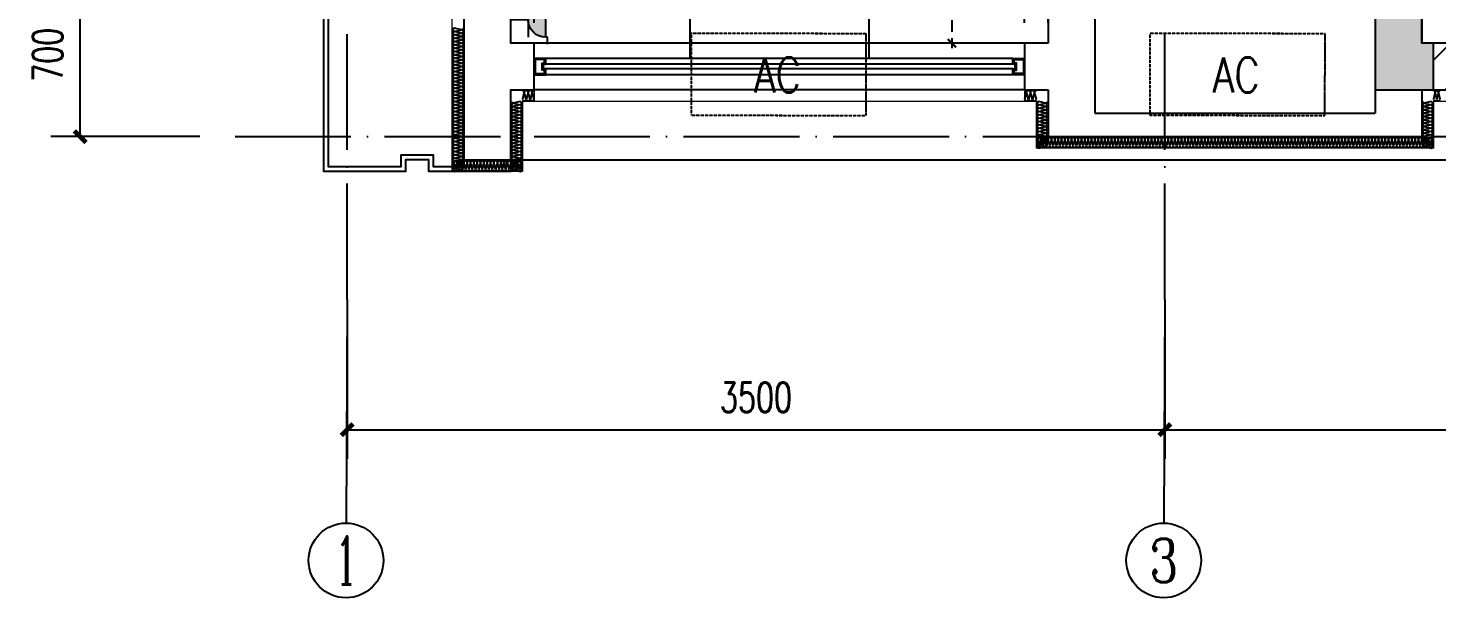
# Model space of a CAD drawing. Extents: x 133656 to 214778, y 12424 to 51506.
# Drawn here: x 154731 to 160760, y 12424 to 14864 of the extents above; entities that cross this region are included whole.
import ezdxf
from ezdxf.enums import TextEntityAlignment as Align

# ---------------------------------------------------------------- set-up
doc = ezdxf.new("R2010")
doc.units = 0
doc.header["$MEASUREMENT"] = 0
for name, pattern in [('1T4B 标准层$0$DASH', [0.35, 0.25, -0.1]), ('DASH', [0.35, 0.25, -0.1]), ('家具虚线平面', [100, 50, -50]), ('轴线', [1279.947105, 991.697132, -142.311249, 0, -145.938724])]:
    doc.linetypes.add(name, pattern=pattern)
doc.layers.get('Defpoints').update_dxf_attribs({"color": 8})
for name, color, linetype in [('A-HATH', 8, 'Continuous'), ('A3.土建轴号', 160, 'Continuous'), ('A31.土建轴线', 251, 'Continuous'), ('A32.土建轴线标注', 52, 'Continuous'), ('A4.土建窗户', 152, 'Continuous'), ('AXIS_TEXT', 7, 'Continuous'), ('B6.新建墙体定位', 203, 'Continuous'), ('E1.地面-(平面图)', 136, 'Continuous'), ('G1.天花造型', 30, 'Continuous'), ('K2.强电插座', 132, 'Continuous'), ('k室内室外', 7, 'Continuous'), ('PUB_HATCH', 8, 'Continuous'), ('WALL', 6, 'Continuous'), ('xj', 8, 'Continuous'), ('保温', 35, 'Continuous')]:
    doc.layers.add(name, color=color, linetype=linetype)
doc.layers.add('空调机位', color=43, linetype='DASH', lineweight=15)
doc.styles.add('_TCH_AXIS', font='COMPLEX', dxfattribs={"bigfont": 'GBCBIG'})
doc.styles.add('_TCH_DIM_T3', font='SIMPLEX', dxfattribs={"width": 0.705882, "bigfont": 'GBCBIG'})
doc.styles.add('COMPLEX', font='COMPLEX')
doc.styles.add('dim_font', font='SIMPLEX.shx', dxfattribs={"width": 0.8})
doc.styles.add('hz_sgt', font='txt_g.shx', dxfattribs={"width": 0.7, "bigfont": 'hztxt_g.shx'})
doc.styles.add('标注数字', font='dim.shx', dxfattribs={"width": 0.8})
doc.styles.add('标题文字', font='')
doc.styles.get('标题文字').set_extended_font_data('SimSun')
doc.dimstyles.new('_TCH_ARCH&&50', dxfattribs={"dimtxt": 127.5, "dimasz": 50, "dimexe": 125, "dimexo": 150, "dimgap": 75, "dimtad": 1, "dimdec": 0, "dimzin": 0, "dimdsep": 46, "dimtxsty": '_TCH_DIM_T3', "dimblk": 'ARCHTICK', "dimcen": 0.09, "dimclrd": 44, "dimclre": 44, "dimclrt": 2, "dimazin": 2, "dimtfac": 1, "dimtdec": 0, "dimtix": 1, "dimtmove": 2, "dimatfit": 3, "dimldrblk": 'DOT', "dimfxl": 1, "dimtolj": 1, "dimtzin": 0, "dimarcsym": 0})
doc.dimstyles.new('设计2017', dxfattribs={"dimscale": 100, "dimtxt": 2.5, "dimasz": 0.06, "dimexe": 2, "dimexo": 2.5, "dimgap": 0.6, "dimtad": 1, "dimdec": 0, "dimrnd": 5, "dimzin": 0, "dimdsep": 46, "dimtxsty": '标注数字', "dimblk": 'HBA_DIMENSION_TICK', "dimcen": 0.125, "dimclrd": 44, "dimclre": 44, "dimclrt": 50, "dimadec": 0, "dimazin": 0, "dimtfac": 1, "dimtdec": 0, "dimtix": 1, "dimtmove": 0, "dimatfit": 3, "dimldrblk": 'HBA_Leader_Arrow', "dimfxl": 7, "dimfxlon": 1, "dimtvp": 1, "dimtolj": 1, "dimtzin": 0, "dimarcsym": 0})

# ---------------------------------------------------------------- blocks, each defined once
blk = doc.blocks.new('AC')
at = {"layer": 'A-HATH', "linetype": '1T4B 标准层$0$DASH'}
blk.add_lwpolyline([(0, 350), (0, 0), (750, 0), (750, 350)], close=True, dxfattribs=at)
at = {"layer": 'A-HATH', "style": 'dim_font', "width": 0.8}
blk.add_text('AC', height=150, rotation=360, dxfattribs=at).set_placement((269.6, 97.9))
blk = doc.blocks.new('空调室外机1')
at = {"layer": 'A-HATH', "linetype": '1T4B 标准层$0$DASH'}
blk.add_lwpolyline([(29.4, -142.2), (29, -492.2), (779, -493), (779.4, -143)], close=True, dxfattribs=at)
blk.add_lwpolyline([(29.4, -142.2), (29, -492.2), (779, -493), (779.4, -143)], close=True, dxfattribs=at)
blk.add_lwpolyline([(29.4, -142.2), (29, -492.2), (779, -493), (779.4, -143)], close=True, dxfattribs=at)
at = {"layer": '空调机位', "extrusion": (0, 0, -1), "xscale": -1, "zscale": -1, "rotation": 0.06593979593669808}
blk.add_blockref('AC', (-29, -492.2), dxfattribs=at)
at = {"style": 'hz_sgt', "width": 0.7}
blk.add_attdef('2', text='', height=250, dxfattribs=at).set_placement((312.5, -416.4), align=Align.RIGHT)
at = {"layer": 'A-HATH', "style": 'dim_font', "width": 0.8}
blk.add_text('AC', height=150, rotation=359.93406, dxfattribs=at).set_placement((298.8, -394.6))
blk.add_text('AC', height=150, rotation=359.93406, dxfattribs=at).set_placement((298.8, -394.6))
blk.add_text('AC', height=150, rotation=359.93406, dxfattribs=at).set_placement((298.8, -394.6))
blk = doc.blocks.new('xj646t23')
at = {"layer": 'xj'}
for points in [[(-115036.8, 596312.8), (-115036.8, 596262.8), (-115386.8, 596262.8), (-115386.8, 596312.8), (-115486.8, 596312.8), (-115486.8, 596262.8), (-115836.8, 596262.8), (-115836.8, 597012.8)], [(-115056.8, 596312.8), (-115056.8, 596282.8), (-115366.8, 596282.8), (-115366.8, 596332.8), (-115506.8, 596332.8), (-115506.8, 596282.8), (-115816.8, 596282.8), (-115816.8, 597012.8)], [(-115036.8, 596312.8), (-109436.8, 596312.8)]]:
    blk.add_lwpolyline(points, dxfattribs=at)
blk = doc.blocks.new('_AXISO')
blk.add_circle((0, 0), 0.5)
at = {"layer": 'A32.土建轴线标注', "style": 'COMPLEX', "width": 1.041667}
blk.add_attdef('A', text='', height=0.56, dxfattribs=at).set_placement((-0.25, -0.28), (0.25, -0.28), align=Align.FIT)
blk = doc.blocks.new('_ArchTick')
at = {"color": 0, "linetype": 'ByBlock', "const_width": 0.4}
blk.add_lwpolyline([(-0.5, -0.5), (0.5, 0.5)], dxfattribs=at)
blk = doc.blocks.new('*D66')
at = {"layer": 'A3.土建轴号', "color": 44, "lineweight": -2, "transparency": 16777216}
for p, q in [((156096.1, 13552.3), (156096.1, 13018.6)), ((159596.1, 13552.3), (159596.1, 13018.6)), ((156096.1, 13143.6), (159596.1, 13143.6))]:
    blk.add_line(p, q, dxfattribs=at)
at = {"layer": 'Defpoints', "color": 0, "transparency": 16777216}
for p in [(156096.1, 13702.3), (159596.1, 13702.3), (159596.1, 13143.6)]:
    blk.add_point(p, dxfattribs=at)
at = {"layer": 'A3.土建轴号', "color": 44, "lineweight": -2, "transparency": 16777216, "xscale": 50, "yscale": 50, "zscale": 50, "rotation": 180}
blk.add_blockref('_ArchTick', (156096.1, 13143.6), dxfattribs=at)
at = {"layer": 'A3.土建轴号', "color": 44, "lineweight": -2, "transparency": 16777216, "xscale": 50, "yscale": 50, "zscale": 50}
blk.add_blockref('_ArchTick', (159596.1, 13143.6), dxfattribs=at)
at = {"layer": 'A3.土建轴号', "color": 2, "transparency": 16777216, "insert": (157846.1, 13282.3), "char_height": 127.5, "attachment_point": 5, "style": '_TCH_DIM_T3'}
blk.add_mtext('\\A1;3500', dxfattribs=at)
blk = doc.blocks.new('_Dot')
at = {"color": 0, "linetype": 'ByBlock', "lineweight": -2}
blk.add_line((-0.5, 0), (-1, 0), dxfattribs=at)
at = {"color": 0, "linetype": 'ByBlock', "const_width": 0.5}
blk.add_lwpolyline([(-0.25, 0, 1), (0.25, 0, 1)], format="xyb", close=True, dxfattribs=at)
blk = doc.blocks.new('*D67')
at = {"layer": 'A3.土建轴号', "color": 44, "lineweight": -2, "transparency": 16777216}
for p, q in [((159596.1, 13552.3), (159596.1, 13018.6)), ((162596.1, 13552.3), (162596.1, 13018.6)), ((159596.1, 13143.6), (162596.1, 13143.6))]:
    blk.add_line(p, q, dxfattribs=at)
at = {"layer": 'Defpoints', "color": 0, "transparency": 16777216}
for p in [(159596.1, 13702.3), (162596.1, 13702.3), (162596.1, 13143.6)]:
    blk.add_point(p, dxfattribs=at)
at = {"layer": 'A3.土建轴号', "color": 44, "lineweight": -2, "transparency": 16777216, "xscale": 50, "yscale": 50, "zscale": 50, "rotation": 180}
blk.add_blockref('_ArchTick', (159596.1, 13143.6), dxfattribs=at)
at = {"layer": 'A3.土建轴号', "color": 44, "lineweight": -2, "transparency": 16777216, "xscale": 50, "yscale": 50, "zscale": 50}
blk.add_blockref('_ArchTick', (162596.1, 13143.6), dxfattribs=at)
at = {"layer": 'A3.土建轴号', "color": 2, "transparency": 16777216, "insert": (161096.1, 13282.3), "char_height": 127.5, "attachment_point": 5, "style": '_TCH_DIM_T3'}
blk.add_mtext('\\A1;3000', dxfattribs=at)
blk = doc.blocks.new('*D75')
at = {"layer": 'A3.土建轴号', "color": 44, "lineweight": -2, "transparency": 16777216}
for p, q in [((155466.2, 15099.6), (154828.2, 15099.6)), ((154953.2, 14399.6), (154953.2, 15099.6)), ((155466.2, 14399.6), (154828.2, 14399.6))]:
    blk.add_line(p, q, dxfattribs=at)
at = {"layer": 'Defpoints', "color": 0, "transparency": 16777216}
for p in [(154953.2, 15099.6), (155616.2, 15099.6), (155616.2, 14399.6)]:
    blk.add_point(p, dxfattribs=at)
at = {"layer": 'A3.土建轴号', "color": 44, "lineweight": -2, "transparency": 16777216, "xscale": 50, "yscale": 50, "zscale": 50}
for p, rotation in [((154953.2, 15099.6), 90), ((154953.2, 14399.6), 270)]:
    blk.add_blockref('_ArchTick', p, dxfattribs=dict(at, rotation=rotation))
at = {"layer": 'A3.土建轴号', "color": 2, "transparency": 16777216, "insert": (154814.4, 14749.6), "char_height": 127.5, "attachment_point": 5, "rotation": 90, "style": '_TCH_DIM_T3'}
blk.add_mtext('\\A1;700', dxfattribs=at)
blk = doc.blocks.new('$LinePat$岩棉板')
at = {"color": 0}
for p, q in [((0, -17), (12, -67)), ((12, -67), (24, -17))]:
    blk.add_line(p, q, dxfattribs=at)
for centre, start, end in [((12, -17), 0, 180), ((0, -67), 270, 0), ((24, -67), 180, 270)]:
    blk.add_arc(centre, 12, start, end, dxfattribs=at)
at = {"layer": 'Defpoints'}
blk.add_point((0, 0.1), dxfattribs=at)
at = {"layer": 'Defpoints', "color": 0}
blk.add_point((24, -84), dxfattribs=at)
blk = doc.blocks.new('*U83')
at = {"layer": 'A4.土建窗户'}
for points in [[(0, 2100), (0, 2050), (-25, 2050), (-25, 2060), (-45, 2060), (-45, 2050), (-70, 2050), (-70, 2100)], [(-5, 2095), (-5, 2055), (-20, 2055), (-20, 2065), (-50, 2065), (-50, 2055), (-65, 2055), (-65, 2095)], [(0, 0), (0, 50), (-25, 50), (-25, 40), (-45, 40), (-45, 50), (-70, 50), (-70, 0)], [(-5, 5), (-5, 45), (-20, 45), (-20, 35), (-50, 35), (-50, 45), (-65, 45), (-65, 5)]]:
    blk.add_lwpolyline(points, close=True, dxfattribs=at)
at = {"layer": 'A4.土建窗户', "flags": 128}
for points in [[(-70, 2050), (-70, 50)], [(0, 2050), (0, 50)]]:
    blk.add_lwpolyline(points, dxfattribs=at)
at = {"layer": 'A4.土建窗户', "color": 8, "flags": 128}
for points in [[(-45, 2050), (-45, 50)], [(-25, 2050), (-25, 50)]]:
    blk.add_lwpolyline(points, dxfattribs=at)
blk = doc.blocks.new('结构')
at = {"layer": 'A-HATH'}
blk.add_hatch(color=256, dxfattribs=at).paths.add_polyline_path([(-2200, -6050), (-2200, -6450), (-1950, -6450), (-1950, -6250), (-2000, -6250), (-2000, -5850), (-2500, -5850), (-2500, -6050)], flags=0)
at = {"layer": 'WALL'}
blk.add_lwpolyline([(-2200, -6050), (-2200, -6450), (-1950, -6450), (-1950, -6250), (-2000, -6250), (-2000, -5850), (-2500, -5850), (-2500, -6050), (-2200, -6050)], close=True, dxfattribs=at)
blk = doc.blocks.new('不间断电源')
h = blk.add_hatch(color=8)
h.dxf.hatch_style = 1
h.paths.add_polyline_path([(-70.3, 140.6, 1), (70.3, 140.6)])
for p, q in [((-98.4, 147.7), (-70.3, 147.7)), ((-70.3, 147.7), (-70.3, 140.6)), ((-70.3, 140.6), (70.3, 140.6)), ((70.3, 147.7), (70.3, 140.6)), ((70.3, 147.7), (98.4, 147.7)), ((70.3, 70.3), (-70.3, 70.3)), ((0, 70.3), (0, 0))]:
    blk.add_line(p, q)
blk.add_arc((0, 140.6), 70.3, 180, 0)
at = {"color": 1, "style": '标题文字'}
blk.add_attdef('REF.', (86, 32.6), '', height=70.9, dxfattribs=at)
blk = doc.blocks.new('HBA_DIMENSION_TICK')
at = {"color": 0, "linetype": 'ByBlock'}
for p, q in [((-10, 0), (0, 0)), ((0, 0), (10, 0))]:
    blk.add_line(p, q, dxfattribs=at)
at = {"color": 50, "linetype": 'ByBlock'}
blk.add_solid([(-10, -7), (-7, -10), (7, 10), (10, 7)], dxfattribs=at)
blk = doc.blocks.new('*D469')
at = {"layer": 'B6.新建墙体定位', "color": 44, "linetype": '家具虚线平面', "lineweight": -2, "transparency": 16777216}
for p, q in [((156796.1, 14887.1), (156796.1, 15025.7)), ((156896.1, 14887.1), (156896.1, 15025.7)), ((156794, 14955.7), (156791.9, 14955.7)), ((156796.1, 14955.7), (156896.1, 14955.7)), ((156898.2, 14955.7), (156900.3, 14955.7))]:
    blk.add_line(p, q, dxfattribs=at)
at = {"layer": 'Defpoints', "color": 0, "linetype": '家具虚线平面', "transparency": 16777216}
for p in [(156896.1, 14955.7), (156796.1, 14799.6), (156896.1, 14799.6)]:
    blk.add_point(p, dxfattribs=at)
at = {"layer": 'B6.新建墙体定位', "color": 44, "linetype": '家具虚线平面', "lineweight": -2, "transparency": 16777216, "xscale": 2.1, "yscale": 2.1, "zscale": 2.1}
blk.add_blockref('HBA_DIMENSION_TICK', (156796.1, 14955.7), dxfattribs=at)
at = {"layer": 'B6.新建墙体定位', "color": 44, "linetype": '家具虚线平面', "lineweight": -2, "transparency": 16777216, "xscale": 2.1, "yscale": 2.1, "zscale": 2.1, "rotation": 180}
blk.add_blockref('HBA_DIMENSION_TICK', (156896.1, 14955.7), dxfattribs=at)
at = {"layer": 'B6.新建墙体定位', "color": 50, "linetype": '家具虚线平面', "transparency": 16777216, "insert": (156846.1, 15020.4), "char_height": 87.5, "attachment_point": 5, "style": '标注数字'}
blk.add_mtext('\\A1;100', dxfattribs=at)
blk = doc.blocks.new('HBA_Leader_Arrow')
at = {"color": 0, "linetype": 'ByBlock', "ltscale": 0.5}
blk.add_line((3.5, 0), (-10, 0), dxfattribs=at)
for points in [[(-11, 11.3), (-6.6, 14.4), (-0.6, 0), (3.5, 0)], [(-11, -11.3), (-6.6, -14.4), (-0.6, 0), (3.5, 0)]]:
    blk.add_solid(points, dxfattribs=at)
blk = doc.blocks.new('*D470')
at = {"layer": 'B6.新建墙体定位', "color": 44, "linetype": '家具虚线平面', "lineweight": -2, "transparency": 16777216}
for p, q in [((158929.9, 15199.6), (158614.9, 15199.6)), ((158684.9, 15197.5), (158684.9, 14801.7)), ((158908.6, 14799.6), (158614.9, 14799.6))]:
    blk.add_line(p, q, dxfattribs=at)
at = {"layer": 'Defpoints', "color": 0, "linetype": '家具虚线平面', "transparency": 16777216}
for p in [(159096.1, 15199.6), (158684.9, 14799.6), (158996.1, 14799.6)]:
    blk.add_point(p, dxfattribs=at)
at = {"layer": 'B6.新建墙体定位', "color": 44, "linetype": '家具虚线平面', "lineweight": -2, "transparency": 16777216, "xscale": 2.1, "yscale": 2.1, "zscale": 2.1}
for p, rotation in [((158684.9, 15199.6), 90), ((158684.9, 14799.6), 270)]:
    blk.add_blockref('HBA_DIMENSION_TICK', p, dxfattribs=dict(at, rotation=rotation))
at = {"layer": 'B6.新建墙体定位', "color": 50, "linetype": '家具虚线平面', "transparency": 16777216, "insert": (158620.2, 14999.6), "char_height": 87.5, "attachment_point": 5, "rotation": 90, "style": '标注数字'}
blk.add_mtext('\\A1;400', dxfattribs=at)
blk = doc.blocks.new('*D471')
at = {"layer": 'B6.新建墙体定位', "color": 44, "linetype": '家具虚线平面', "lineweight": -2, "transparency": 16777216}
for p, q in [((158996.1, 14887.1), (158996.1, 15025.7)), ((159096.1, 14887.1), (159096.1, 15025.7)), ((158994, 14955.7), (158991.9, 14955.7)), ((159096.1, 14955.7), (158996.1, 14955.7)), ((159098.2, 14955.7), (159100.3, 14955.7))]:
    blk.add_line(p, q, dxfattribs=at)
at = {"layer": 'Defpoints', "color": 0, "linetype": '家具虚线平面', "transparency": 16777216}
for p in [(158996.1, 14955.7), (158996.1, 14799.6), (159096.1, 14799.6)]:
    blk.add_point(p, dxfattribs=at)
at = {"layer": 'B6.新建墙体定位', "color": 44, "linetype": '家具虚线平面', "lineweight": -2, "transparency": 16777216, "xscale": 2.1, "yscale": 2.1, "zscale": 2.1}
blk.add_blockref('HBA_DIMENSION_TICK', (158996.1, 14955.7), dxfattribs=at)
at = {"layer": 'B6.新建墙体定位', "color": 44, "linetype": '家具虚线平面', "lineweight": -2, "transparency": 16777216, "xscale": 2.1, "yscale": 2.1, "zscale": 2.1, "rotation": 180}
blk.add_blockref('HBA_DIMENSION_TICK', (159096.1, 14955.7), dxfattribs=at)
at = {"layer": 'B6.新建墙体定位', "color": 50, "linetype": '家具虚线平面', "transparency": 16777216, "insert": (159046.1, 15020.4), "char_height": 87.5, "attachment_point": 5, "style": '标注数字'}
blk.add_mtext('\\A1;100', dxfattribs=at)
blk = doc.blocks.new('*D476')
at = {"layer": 'B6.新建墙体定位', "color": 44, "linetype": '家具虚线平面', "lineweight": -2, "transparency": 16777216}
for p, q in [((160696.1, 15287.1), (160696.1, 15497.4)), ((162346.1, 15182.4), (162346.1, 15497.4)), ((160698.2, 15427.4), (162344, 15427.4))]:
    blk.add_line(p, q, dxfattribs=at)
at = {"layer": 'Defpoints', "color": 0, "linetype": '家具虚线平面', "transparency": 16777216}
for p in [(162346.1, 15427.4), (160696.1, 15199.6), (162346.1, 14799.6)]:
    blk.add_point(p, dxfattribs=at)
at = {"layer": 'B6.新建墙体定位', "color": 44, "linetype": '家具虚线平面', "lineweight": -2, "transparency": 16777216, "xscale": 2.1, "yscale": 2.1, "zscale": 2.1, "rotation": 180}
blk.add_blockref('HBA_DIMENSION_TICK', (160696.1, 15427.4), dxfattribs=at)
at = {"layer": 'B6.新建墙体定位', "color": 44, "linetype": '家具虚线平面', "lineweight": -2, "transparency": 16777216, "xscale": 2.1, "yscale": 2.1, "zscale": 2.1}
blk.add_blockref('HBA_DIMENSION_TICK', (162346.1, 15427.4), dxfattribs=at)
at = {"layer": 'B6.新建墙体定位', "color": 50, "linetype": '家具虚线平面', "transparency": 16777216, "insert": (161521.1, 15492.1), "char_height": 87.5, "attachment_point": 5, "style": '标注数字'}
blk.add_mtext('\\A1;1650', dxfattribs=at)
blk = doc.blocks.new('*D482')
at = {"layer": 'B6.新建墙体定位', "color": 44, "linetype": '家具虚线平面', "lineweight": -2, "transparency": 16777216}
for p, q in [((160783.6, 15199.6), (161022.6, 15199.6)), ((160952.6, 15197.5), (160952.6, 14801.7)), ((160882.5, 14799.6), (161022.6, 14799.6))]:
    blk.add_line(p, q, dxfattribs=at)
at = {"layer": 'Defpoints', "color": 0, "linetype": '家具虚线平面', "transparency": 16777216}
for p in [(160696.1, 15199.6), (160795, 14799.6), (160952.6, 14799.6)]:
    blk.add_point(p, dxfattribs=at)
at = {"layer": 'B6.新建墙体定位', "color": 44, "linetype": '家具虚线平面', "lineweight": -2, "transparency": 16777216, "xscale": 2.1, "yscale": 2.1, "zscale": 2.1}
for p, rotation in [((160952.6, 15199.6), 90), ((160952.6, 14799.6), 270)]:
    blk.add_blockref('HBA_DIMENSION_TICK', p, dxfattribs=dict(at, rotation=rotation))
at = {"layer": 'B6.新建墙体定位', "color": 50, "linetype": '家具虚线平面', "transparency": 16777216, "insert": (161038.4, 14999.6), "char_height": 87.5, "attachment_point": 5, "rotation": 90, "style": '标注数字'}
blk.add_mtext('\\A1;400', dxfattribs=at)
blk = doc.blocks.new('*D483')
at = {"layer": 'B6.新建墙体定位', "color": 44, "linetype": '家具虚线平面', "lineweight": -2, "transparency": 16777216}
for p, q in [((160696.1, 14887.1), (160696.1, 15004)), ((160846.1, 14887.1), (160846.1, 15004)), ((160694, 14934), (160691.9, 14934)), ((160846.1, 14934), (160696.1, 14934)), ((160848.2, 14934), (160850.3, 14934))]:
    blk.add_line(p, q, dxfattribs=at)
at = {"layer": 'Defpoints', "color": 0, "linetype": '家具虚线平面', "transparency": 16777216}
for p in [(160696.1, 14934), (160696.1, 14799.6), (160846.1, 14799.6)]:
    blk.add_point(p, dxfattribs=at)
at = {"layer": 'B6.新建墙体定位', "color": 44, "linetype": '家具虚线平面', "lineweight": -2, "transparency": 16777216, "xscale": 2.1, "yscale": 2.1, "zscale": 2.1}
blk.add_blockref('HBA_DIMENSION_TICK', (160696.1, 14934), dxfattribs=at)
at = {"layer": 'B6.新建墙体定位', "color": 44, "linetype": '家具虚线平面', "lineweight": -2, "transparency": 16777216, "xscale": 2.1, "yscale": 2.1, "zscale": 2.1, "rotation": 180}
blk.add_blockref('HBA_DIMENSION_TICK', (160846.1, 14934), dxfattribs=at)
at = {"layer": 'B6.新建墙体定位', "color": 50, "linetype": '家具虚线平面', "transparency": 16777216, "insert": (160771.1, 14998.7), "char_height": 87.5, "attachment_point": 5, "style": '标注数字'}
blk.add_mtext('\\A1;150', dxfattribs=at)

msp = doc.modelspace()

# ---------------------------------------------------------------- hatches: boundary and pattern name
at = {"layer": 'PUB_HATCH'}
h = msp.add_hatch(dxfattribs=at)
h.set_pattern_fill('钢筋混凝土', color=256, scale=50, style=0)
h.set_pattern_definition([(45, (218171.12, -326.6), (-88.38835, 88.38835), []), (50, (218171.12, -326.6), (358.6301, -31.376), [37.5, -412.5]), (355, (218171.1, -326.6), (-69.3757, 376.096), [30, -330]), (100.4514, (218201, -329.2), (289.2547, 344.7198), [31.87, -350.571]), (46.1842, (218171.1, -226.6), (533.6205, -82.7595), [56.25, -618.75]), (96.6356, (218215.6, -233.5), (467.3314, 487.059), [47.805, -525.8565]), (351.1842, (218171.1, -226.6), (467.331, 487.0593), [45, -495]), (21, (218221.12, -251.6), (298.4535, -201.3094), [37.5, -412.5]), (326, (218221.1, -251.6), (121.6577, 362.575), [30, -330]), (71.4514, (218246, -268.37), (420.1113, 161.2652), [31.87, -350.571]), (37.5, (218171.12, -326.6), (6.07993, 166.44693), [0, -326, 0, -335, 0, -331.25]), (7.5, (218171.12, -326.6), (131.53477, 197.20586), [0, -191, 0, -318.5, 0, -126.25]), (327.5, (218059.62, -326.6), (266.91122, -11.27744), [0, -125, 0, -390, 0, -517.5]), (317.5, (218009.62, -326.6), (291.5931, 50.0525), [0, -162.5, 0, -259, 0, -367.5])])
h.paths.add_polyline_path([(160846.1, 14599.6), (160846.1, 14799.6), (160746.1, 14799.6), (160746.1, 14599.6)])

# ---------------------------------------------------------------- linework, layer by layer
at = {"layer": 'A3.土建轴号'}
for p, q in [((156096.1, 13702.3), (156091.3, 12743.7)), ((159596.1, 13702.3), (159591.3, 12743.7))]:
    msp.add_line(p, q, dxfattribs=at)
at = {"layer": 'A31.土建轴线', "linetype": '轴线', "ltscale": 0.5}
for p, q in [((156096.1, 13702.3), (156096.1, 25778.7)), ((159596.1, 13702.3), (159596.1, 20299.6)), ((155616.2, 14399.6), (169696.1, 14399.6))]:
    msp.add_line(p, q, dxfattribs=at)
at = {"layer": 'A4.土建窗户'}
msp.add_line((158996.1, 14599.5), (156896.1, 14599.6), dxfattribs=at)
at = {"layer": 'E1.地面-(平面图)', "color": 8}
for p, q in [((157562.7, 15219.6), (157562.7, 14734.6)), ((158329.4, 15219.6), (158329.4, 14734.6))]:
    msp.add_line(p, q, dxfattribs=at)
at = {"layer": 'G1.天花造型'}
msp.add_line((158996.1, 14799.6), (156896.1, 14799.6), dxfattribs=at)
at = {"layer": 'WALL'}
for p, q in [((159096.1, 15199.6), (159096.1, 14799.6)), ((160696.1, 15199.6), (160696.1, 14799.6)), ((159296.1, 14999.6), (159296.1, 14699.6)), ((160496.1, 14999.6), (160496.1, 14699.6)), ((159096.1, 14799.6), (158996.1, 14799.6)), ((158996.1, 14799.6), (158996.1, 14599.6)), ((160846.1, 14799.6), (160696.1, 14799.6)), ((159296.1, 14699.6), (159296.1, 14499.6)), ((160496.1, 14699.6), (160496.1, 14499.6)), ((158996.1, 14599.6), (159096.1, 14599.6)), ((159096.1, 14599.6), (159096.1, 14399.6)), ((160696.1, 14599.6), (160846.1, 14599.6)), ((160696.1, 14599.6), (160696.1, 14399.6)), ((159296.1, 14499.6), (160496.1, 14499.6)), ((159096.1, 14399.6), (160696.1, 14399.6))]:
    msp.add_line(p, q, dxfattribs=at)
msp.add_lwpolyline([(156596.1, 14999.6), (156596.1, 14299.6), (156796.1, 14299.6), (156796.1, 14599.6), (156896.1, 14599.6), (156896.1, 14799.6), (156796.1, 14799.6), (156796.1, 14999.6)], dxfattribs=at)
at = {"layer": '保温', "lineweight": 5}
for points in [[(169696.1, 14949.6), (169046.1, 14949.6), (169046.1, 14249.6), (162446.1, 14249.6), (162446.1, 14549.6), (160746.1, 14549.6), (160746.1, 14349.6), (159046.1, 14349.6), (159046.1, 14549.6), (156846.1, 14549.6), (156846.1, 14249.6), (156546.1, 14249.6), (156546.1, 14949.6), (155946.1, 14949.6), (155946.1, 23849.6), (156846.1, 23849.6), (156846.1, 23649.6), (156246.1, 23649.6), (156246.1, 23149.6), (157746.1, 23149.6), (157746.1, 23849.6), (162446.1, 23849.6), (162446.1, 25449.6), (165696.1, 25449.6)], [(156896.1, 14599.6), (156896.1, 14549.6)], [(158996.1, 14599.6), (158996.1, 14549.6)]]:
    msp.add_lwpolyline(points, dxfattribs=at)

# ---------------------------------------------------------------- block references
at = {"layer": 'A3.土建轴号'}
ref = msp.add_blockref('_AXISO', (156091.3, 12583.7), dxfattribs=dict(at, xscale=320, yscale=320, zscale=320))
ref.add_attrib('A', '1', dxfattribs={"layer": 'AXIS_TEXT', "height": 205.9, "style": '_TCH_AXIS'}).set_placement((156047.2, 12480.7), (156135.4, 12480.7), align=Align.FIT)
ref = msp.add_blockref('_AXISO', (159591.3, 12583.7), dxfattribs=dict(at, xscale=320, yscale=320, zscale=320))
ref.add_attrib('A', '3', dxfattribs={"layer": 'AXIS_TEXT', "height": 186.4, "style": '_TCH_AXIS'}).set_placement((159529.2, 12490.5), (159653.4, 12490.5), align=Align.FIT)
at = {"layer": 'A4.土建窗户', "rotation": 270}
msp.add_blockref('*U83', (156896.1, 14664.6), dxfattribs=at)
at = {"layer": 'Defpoints', "color": 6, "extrusion": (0, 0, -1), "xscale": -1, "zscale": -1}
msp.add_blockref('空调室外机1', (-157539, 14983.1), dxfattribs=at)
at = {"layer": 'K2.强电插座'}
ref = msp.add_blockref('不间断电源', (156796.1, 14899.6), dxfattribs=dict(at, xscale=-1.066666666666561, yscale=1.066666666666561, zscale=1.066666666666561, rotation=269.9999999704823))
ref.add_attrib('REF.', 'H900', (156975.9, 15090.9), dxfattribs={"layer": '0', "color": 1, "height": 80, "rotation": 270, "style": '标题文字', "width": 0.8})
at = {"layer": 'k室内室外', "color": 6, "extrusion": (0, 0, -1), "xscale": -1, "zscale": -1}
msp.add_blockref('空调室外机1', (-159502.5, 14983.1), dxfattribs=at)
at = {"layer": 'WALL'}
msp.add_blockref('结构', (162696.1, 21049.6), dxfattribs=at)
at = {"layer": 'xj'}
msp.add_blockref('xj646t23', (271832.9, -582013.1), dxfattribs=at)
at = {"layer": '保温', "zscale": 0.5941895062325717}
for p, xscale, yscale, rotation in [((156546.1, 14849.6), 0.5952380947424594, 0.5941895062325717, 90), ((156546.1, 14835.3), 0.5952380947424594, 0.5941895062325717, 90), ((156546.1, 14821.1), 0.5952380947424594, 0.5941895062325717, 90), ((156546.1, 14806.8), 0.5952380947424594, 0.5941895062325717, 90), ((156546.1, 14792.5), 0.5952380947424594, 0.5941895062325717, 90), ((156546.1, 14778.2), 0.5952380947424594, 0.5941895062325717, 90), ((156546.1, 14763.9), 0.5952380947424594, 0.5941895062325717, 90), ((156546.1, 14749.6), 0.5952380947424594, 0.5941895062325717, 90), ((156546.1, 14735.3), 0.5952380947424594, 0.5941895062325717, 90), ((156546.1, 14721.1), 0.5952380947424594, 0.5941895062325717, 90), ((156546.1, 14706.8), 0.5952380947424594, 0.5941895062325717, 90), ((156546.1, 14692.5), 0.5952380947424594, 0.5941895062325717, 90), ((156546.1, 14678.2), 0.5952380947424594, 0.5941895062325717, 90), ((156546.1, 14663.9), 0.5952380947424594, 0.5941895062325717, 90), ((156546.1, 14649.6), 0.5952380947424594, 0.5941895062325717, 90), ((156546.1, 14635.3), 0.5952380947424594, 0.5941895062325717, 90), ((156546.1, 14621.1), 0.5952380947424594, 0.5941895062325717, 90), ((156546.1, 14606.8), 0.5952380947424594, 0.5941895062325717, 90), ((156546.1, 14592.5), 0.5952380947424594, 0.5941895062325717, 90), ((156546.1, 14578.2), 0.5952380947424594, 0.5941895062325717, 90), ((156862.7, 14549.6), 0.6944444468201837, 0.5941895062325717, 180), ((156879.4, 14549.6), 0.6944444468201837, 0.5941895062325717, 180), ((156896.1, 14549.6), 0.6944444468201837, 0.5941895062325717, 180), ((159012.7, 14549.6), 0.6944444438493698, 0.5941895062325717, 180), ((159029.4, 14549.6), 0.6944444438493698, 0.5941895062325717, 180), ((159046.1, 14549.6), 0.6944444438493698, 0.5941895062325717, 180), ((160760.4, 14549.6), 0.5952380947660568, 0.5941895062325717, 180), ((160774.6, 14549.6), 0.5952380947660568, 0.5941895062325717, 180), ((156546.1, 14563.9), 0.5952380947424594, 0.5941895062325717, 90), ((156546.1, 14549.6), 0.5952380947424594, 0.5941895062325717, 90), ((156546.1, 14535.3), 0.5952380947424594, 0.5941895062325717, 90), ((156546.1, 14521.1), 0.5952380947424594, 0.5941895062325717, 90), ((156846.1, 14549.6), 0.5952380947338638, 0.5941895062325719, 269.9999997579919), ((156846.1, 14535.3), 0.5952380947338638, 0.5941895062325719, 269.9999997579919), ((159046.1, 14535.3), 0.595238168632358, 0.5941895062325717, 90), ((159046.1, 14521.1), 0.595238168632358, 0.5941895062325717, 90), ((160746.1, 14549.6), 0.5952380925088642, 0.5941895062325718, 270), ((160746.1, 14535.3), 0.5952380925088642, 0.5941895062325718, 270), ((156546.1, 14506.8), 0.5952380947424594, 0.5941895062325717, 90), ((156546.1, 14492.5), 0.5952380947424594, 0.5941895062325717, 90), ((156546.1, 14478.2), 0.5952380947424594, 0.5941895062325717, 90), ((156546.1, 14463.9), 0.5952380947424594, 0.5941895062325717, 90), ((156846.1, 14521.1), 0.5952380947338638, 0.5941895062325719, 269.9999997579919), ((156846.1, 14506.8), 0.5952380947338638, 0.5941895062325719, 269.9999997579919), ((156846.1, 14492.5), 0.5952380947338638, 0.5941895062325719, 269.9999997579919), ((156846.1, 14478.2), 0.5952380947338638, 0.5941895062325719, 269.9999997579919), ((159046.1, 14506.8), 0.595238168632358, 0.5941895062325717, 90), ((159046.1, 14492.5), 0.595238168632358, 0.5941895062325717, 90), ((159046.1, 14478.2), 0.595238168632358, 0.5941895062325717, 90), ((159046.1, 14463.9), 0.595238168632358, 0.5941895062325717, 90), ((160746.1, 14521.1), 0.5952380925088642, 0.5941895062325718, 270), ((160746.1, 14506.8), 0.5952380925088642, 0.5941895062325718, 270), ((160746.1, 14492.5), 0.5952380925088642, 0.5941895062325718, 270), ((160746.1, 14478.2), 0.5952380925088642, 0.5941895062325718, 270), ((156546.1, 14449.6), 0.5952380947424594, 0.5941895062325717, 90), ((156546.1, 14435.3), 0.5952380947424594, 0.5941895062325717, 90), ((156546.1, 14421.1), 0.5952380947424594, 0.5941895062325717, 90), ((156546.1, 14406.8), 0.5952380947424594, 0.5941895062325717, 90), ((156846.1, 14463.9), 0.5952380947338638, 0.5941895062325719, 269.9999997579919), ((156846.1, 14449.6), 0.5952380947338638, 0.5941895062325719, 269.9999997579919), ((156846.1, 14435.3), 0.5952380947338638, 0.5941895062325719, 269.9999997579919), ((156846.1, 14421.1), 0.5952380947338638, 0.5941895062325719, 269.9999997579919), ((159046.1, 14449.6), 0.595238168632358, 0.5941895062325717, 90), ((159046.1, 14435.3), 0.595238168632358, 0.5941895062325717, 90), ((159046.1, 14421.1), 0.595238168632358, 0.5941895062325717, 90), ((159046.1, 14406.8), 0.595238168632358, 0.5941895062325717, 90), ((160746.1, 14463.9), 0.5952380925088642, 0.5941895062325718, 270), ((160746.1, 14449.6), 0.5952380925088642, 0.5941895062325718, 270), ((160746.1, 14435.3), 0.5952380925088642, 0.5941895062325718, 270), ((160746.1, 14421.1), 0.5952380925088642, 0.5941895062325718, 270), ((156546.1, 14392.5), 0.5952380947424594, 0.5941895062325717, 90), ((156546.1, 14378.2), 0.5952380947424594, 0.5941895062325717, 90), ((156546.1, 14363.9), 0.5952380947424594, 0.5941895062325717, 90), ((156546.1, 14349.6), 0.5952380947424594, 0.5941895062325717, 90), ((156846.1, 14406.8), 0.5952380947338638, 0.5941895062325719, 269.9999997579919), ((156846.1, 14392.5), 0.5952380947338638, 0.5941895062325719, 269.9999997579919), ((156846.1, 14378.2), 0.5952380947338638, 0.5941895062325719, 269.9999997579919), ((156846.1, 14363.9), 0.5952380947338638, 0.5941895062325719, 269.9999997579919), ((159046.1, 14392.5), 0.595238168632358, 0.5941895062325717, 90), ((159046.1, 14378.2), 0.595238168632358, 0.5941895062325717, 90), ((159046.1, 14363.9), 0.595238168632358, 0.5941895062325717, 90), ((159046.1, 14349.6), 0.595238168632358, 0.5941895062325717, 90), ((159060.4, 14349.6), 0.5952380947413551, 0.5941895062325718, 180.0000008620485), ((159074.6, 14349.6), 0.5952380947413551, 0.5941895062325718, 180.0000008620485), ((159088.9, 14349.6), 0.5952380947413551, 0.5941895062325718, 180.0000008620485), ((159103.2, 14349.6), 0.5952380947413551, 0.5941895062325718, 180.0000008620485), ((159117.5, 14349.6), 0.5952380947413551, 0.5941895062325718, 180.0000008620485), ((159131.8, 14349.6), 0.5952380947413551, 0.5941895062325718, 180.0000008620485), ((159146.1, 14349.6), 0.5952380947413551, 0.5941895062325718, 180.0000008620485), ((159160.4, 14349.6), 0.5952380947413551, 0.5941895062325718, 180.0000008620485), ((159174.6, 14349.6), 0.5952380947413551, 0.5941895062325718, 180.0000008620485), ((159188.9, 14349.6), 0.5952380947413551, 0.5941895062325718, 180.0000008620485), ((159203.2, 14349.6), 0.5952380947413551, 0.5941895062325718, 180.0000008620485), ((159217.5, 14349.6), 0.5952380947413551, 0.5941895062325718, 180.0000008620485), ((159231.8, 14349.6), 0.5952380947413551, 0.5941895062325718, 180.0000008620485), ((159246.1, 14349.6), 0.5952380947413551, 0.5941895062325718, 180.0000008620485), ((159260.4, 14349.6), 0.5952380947413551, 0.5941895062325718, 180.0000008620485), ((159274.6, 14349.6), 0.5952380947413551, 0.5941895062325718, 180.0000008620485), ((159288.9, 14349.6), 0.5952380947413551, 0.5941895062325718, 180.0000008620485), ((159303.2, 14349.6), 0.5952380947413551, 0.5941895062325718, 180.0000008620485), ((159317.5, 14349.6), 0.5952380947413551, 0.5941895062325718, 180.0000008620485), ((159331.8, 14349.6), 0.5952380947413551, 0.5941895062325718, 180.0000008620485), ((159346.1, 14349.6), 0.5952380947413551, 0.5941895062325718, 180.0000008620485), ((159360.4, 14349.6), 0.5952380947413551, 0.5941895062325718, 180.0000008620485), ((159374.6, 14349.6), 0.5952380947413551, 0.5941895062325718, 180.0000008620485), ((159388.9, 14349.6), 0.5952380947413551, 0.5941895062325718, 180.0000008620485), ((159403.2, 14349.6), 0.5952380947413551, 0.5941895062325718, 180.0000008620485), ((159417.5, 14349.6), 0.5952380947413551, 0.5941895062325718, 180.0000008620485), ((159431.8, 14349.6), 0.5952380947413551, 0.5941895062325718, 180.0000008620485), ((159446.1, 14349.6), 0.5952380947413551, 0.5941895062325718, 180.0000008620485), ((159460.4, 14349.6), 0.5952380947413551, 0.5941895062325718, 180.0000008620485), ((159474.6, 14349.6), 0.5952380947413551, 0.5941895062325718, 180.0000008620485), ((159488.9, 14349.6), 0.5952380947413551, 0.5941895062325718, 180.0000008620485), ((159503.2, 14349.6), 0.5952380947413551, 0.5941895062325718, 180.0000008620485), ((159517.5, 14349.6), 0.5952380947413551, 0.5941895062325718, 180.0000008620485), ((159531.8, 14349.6), 0.5952380947413551, 0.5941895062325718, 180.0000008620485), ((159546.1, 14349.6), 0.5952380947413551, 0.5941895062325718, 180.0000008620485), ((159560.4, 14349.6), 0.5952380947413551, 0.5941895062325718, 180.0000008620485), ((159574.6, 14349.6), 0.5952380947413551, 0.5941895062325718, 180.0000008620485), ((159588.9, 14349.6), 0.5952380947413551, 0.5941895062325718, 180.0000008620485), ((159603.2, 14349.6), 0.5952380947413551, 0.5941895062325718, 180.0000008620485), ((159617.5, 14349.6), 0.5952380947413551, 0.5941895062325718, 180.0000008620485), ((159631.8, 14349.6), 0.5952380947413551, 0.5941895062325718, 180.0000008620485), ((159646.1, 14349.6), 0.5952380947413551, 0.5941895062325718, 180.0000008620485), ((159660.4, 14349.6), 0.5952380947413551, 0.5941895062325718, 180.0000008620485), ((159674.6, 14349.6), 0.5952380947413551, 0.5941895062325718, 180.0000008620485), ((159688.9, 14349.6), 0.5952380947413551, 0.5941895062325718, 180.0000008620485), ((159703.2, 14349.6), 0.5952380947413551, 0.5941895062325718, 180.0000008620485), ((159717.5, 14349.6), 0.5952380947413551, 0.5941895062325718, 180.0000008620485), ((159731.8, 14349.6), 0.5952380947413551, 0.5941895062325718, 180.0000008620485), ((159746.1, 14349.6), 0.5952380947413551, 0.5941895062325718, 180.0000008620485), ((159760.4, 14349.6), 0.5952380947413551, 0.5941895062325718, 180.0000008620485), ((159774.6, 14349.6), 0.5952380947413551, 0.5941895062325718, 180.0000008620485), ((159788.9, 14349.6), 0.5952380947413551, 0.5941895062325718, 180.0000008620485), ((159803.2, 14349.6), 0.5952380947413551, 0.5941895062325718, 180.0000008620485), ((159817.5, 14349.6), 0.5952380947413551, 0.5941895062325718, 180.0000008620485), ((159831.8, 14349.6), 0.5952380947413551, 0.5941895062325718, 180.0000008620485), ((159846.1, 14349.6), 0.5952380947413551, 0.5941895062325718, 180.0000008620485), ((159860.4, 14349.6), 0.5952380947413551, 0.5941895062325718, 180.0000008620485), ((159874.6, 14349.6), 0.5952380947413551, 0.5941895062325718, 180.0000008620485), ((159888.9, 14349.6), 0.5952380947413551, 0.5941895062325718, 180.0000008620485), ((159903.2, 14349.6), 0.5952380947413551, 0.5941895062325718, 180.0000008620485), ((159917.5, 14349.6), 0.5952380947413551, 0.5941895062325718, 180.0000008620485), ((159931.8, 14349.6), 0.5952380947413551, 0.5941895062325718, 180.0000008620485), ((159946.1, 14349.6), 0.5952380947413551, 0.5941895062325718, 180.0000008620485), ((159960.4, 14349.6), 0.5952380947413551, 0.5941895062325718, 180.0000008620485), ((159974.6, 14349.6), 0.5952380947413551, 0.5941895062325718, 180.0000008620485), ((159988.9, 14349.6), 0.5952380947413551, 0.5941895062325718, 180.0000008620485), ((160003.2, 14349.6), 0.5952380947413551, 0.5941895062325718, 180.0000008620485), ((160017.5, 14349.6), 0.5952380947413551, 0.5941895062325718, 180.0000008620485), ((160031.8, 14349.6), 0.5952380947413551, 0.5941895062325718, 180.0000008620485), ((160046.1, 14349.6), 0.5952380947413551, 0.5941895062325718, 180.0000008620485), ((160060.4, 14349.6), 0.5952380947413551, 0.5941895062325718, 180.0000008620485), ((160074.6, 14349.6), 0.5952380947413551, 0.5941895062325718, 180.0000008620485), ((160088.9, 14349.6), 0.5952380947413551, 0.5941895062325718, 180.0000008620485), ((160103.2, 14349.6), 0.5952380947413551, 0.5941895062325718, 180.0000008620485), ((160117.5, 14349.6), 0.5952380947413551, 0.5941895062325718, 180.0000008620485), ((160131.8, 14349.6), 0.5952380947413551, 0.5941895062325718, 180.0000008620485), ((160146.1, 14349.6), 0.5952380947413551, 0.5941895062325718, 180.0000008620485), ((160160.4, 14349.6), 0.5952380947413551, 0.5941895062325718, 180.0000008620485), ((160174.6, 14349.6), 0.5952380947413551, 0.5941895062325718, 180.0000008620485), ((160188.9, 14349.6), 0.5952380947413551, 0.5941895062325718, 180.0000008620485), ((160203.2, 14349.6), 0.5952380947413551, 0.5941895062325718, 180.0000008620485), ((160217.5, 14349.6), 0.5952380947413551, 0.5941895062325718, 180.0000008620485), ((160231.8, 14349.6), 0.5952380947413551, 0.5941895062325718, 180.0000008620485), ((160246.1, 14349.6), 0.5952380947413551, 0.5941895062325718, 180.0000008620485), ((160260.4, 14349.6), 0.5952380947413551, 0.5941895062325718, 180.0000008620485), ((160274.6, 14349.6), 0.5952380947413551, 0.5941895062325718, 180.0000008620485), ((160288.9, 14349.6), 0.5952380947413551, 0.5941895062325718, 180.0000008620485), ((160303.2, 14349.6), 0.5952380947413551, 0.5941895062325718, 180.0000008620485), ((160317.5, 14349.6), 0.5952380947413551, 0.5941895062325718, 180.0000008620485), ((160331.8, 14349.6), 0.5952380947413551, 0.5941895062325718, 180.0000008620485), ((160346.1, 14349.6), 0.5952380947413551, 0.5941895062325718, 180.0000008620485), ((160360.4, 14349.6), 0.5952380947413551, 0.5941895062325718, 180.0000008620485), ((160374.6, 14349.6), 0.5952380947413551, 0.5941895062325718, 180.0000008620485), ((160388.9, 14349.6), 0.5952380947413551, 0.5941895062325718, 180.0000008620485), ((160403.2, 14349.6), 0.5952380947413551, 0.5941895062325718, 180.0000008620485), ((160417.5, 14349.6), 0.5952380947413551, 0.5941895062325718, 180.0000008620485), ((160431.8, 14349.6), 0.5952380947413551, 0.5941895062325718, 180.0000008620485), ((160446.1, 14349.6), 0.5952380947413551, 0.5941895062325718, 180.0000008620485), ((160460.4, 14349.6), 0.5952380947413551, 0.5941895062325718, 180.0000008620485), ((160474.6, 14349.6), 0.5952380947413551, 0.5941895062325718, 180.0000008620485), ((160488.9, 14349.6), 0.5952380947413551, 0.5941895062325718, 180.0000008620485), ((160503.2, 14349.6), 0.5952380947413551, 0.5941895062325718, 180.0000008620485), ((160517.5, 14349.6), 0.5952380947413551, 0.5941895062325718, 180.0000008620485), ((160531.8, 14349.6), 0.5952380947413551, 0.5941895062325718, 180.0000008620485), ((160546.1, 14349.6), 0.5952380947413551, 0.5941895062325718, 180.0000008620485), ((160560.4, 14349.6), 0.5952380947413551, 0.5941895062325718, 180.0000008620485), ((160574.6, 14349.6), 0.5952380947413551, 0.5941895062325718, 180.0000008620485), ((160588.9, 14349.6), 0.5952380947413551, 0.5941895062325718, 180.0000008620485), ((160603.2, 14349.6), 0.5952380947413551, 0.5941895062325718, 180.0000008620485), ((160617.5, 14349.6), 0.5952380947413551, 0.5941895062325718, 180.0000008620485), ((160631.8, 14349.6), 0.5952380947413551, 0.5941895062325718, 180.0000008620485), ((160646.1, 14349.6), 0.5952380947413551, 0.5941895062325718, 180.0000008620485), ((160660.4, 14349.6), 0.5952380947413551, 0.5941895062325718, 180.0000008620485), ((160674.6, 14349.6), 0.5952380947413551, 0.5941895062325718, 180.0000008620485), ((160688.9, 14349.6), 0.5952380947413551, 0.5941895062325718, 180.0000008620485), ((160703.2, 14349.6), 0.5952380947413551, 0.5941895062325718, 180.0000008620485), ((160746.1, 14406.8), 0.5952380925088642, 0.5941895062325718, 270), ((160746.1, 14392.5), 0.5952380925088642, 0.5941895062325718, 270), ((160746.1, 14378.2), 0.5952380925088642, 0.5941895062325718, 270), ((160746.1, 14363.9), 0.5952380925088642, 0.5941895062325718, 270), ((160717.5, 14349.6), 0.5952380947413551, 0.5941895062325718, 180.0000008620485), ((160731.8, 14349.6), 0.5952380947413551, 0.5941895062325718, 180.0000008620485), ((160746.1, 14349.6), 0.5952380947413551, 0.5941895062325718, 180.0000008620485), ((156546.1, 14335.3), 0.5952380947424594, 0.5941895062325717, 90), ((156546.1, 14321.1), 0.5952380947424594, 0.5941895062325717, 90), ((156546.1, 14306.8), 0.5952380947424594, 0.5941895062325717, 90), ((156546.1, 14292.5), 0.5952380947424594, 0.5941895062325717, 90), ((156546.1, 14278.2), 0.5952380947424594, 0.5941895062325717, 90), ((156560.4, 14249.6), 0.5952380918088419, 0.5941895062325717, 180.0000000016008), ((156574.6, 14249.6), 0.5952380918088419, 0.5941895062325717, 180.0000000016008), ((156588.9, 14249.6), 0.5952380918088419, 0.5941895062325717, 180.0000000016008), ((156603.2, 14249.6), 0.5952380918088419, 0.5941895062325717, 180.0000000016008), ((156617.5, 14249.6), 0.5952380918088419, 0.5941895062325717, 180.0000000016008), ((156631.8, 14249.6), 0.5952380918088419, 0.5941895062325717, 180.0000000016008), ((156646.1, 14249.6), 0.5952380918088419, 0.5941895062325717, 180.0000000016008), ((156660.4, 14249.6), 0.5952380918088419, 0.5941895062325717, 180.0000000016008), ((156674.6, 14249.6), 0.5952380918088419, 0.5941895062325717, 180.0000000016008), ((156688.9, 14249.6), 0.5952380918088419, 0.5941895062325717, 180.0000000016008), ((156703.2, 14249.6), 0.5952380918088419, 0.5941895062325717, 180.0000000016008), ((156717.5, 14249.6), 0.5952380918088419, 0.5941895062325717, 180.0000000016008), ((156731.8, 14249.6), 0.5952380918088419, 0.5941895062325717, 180.0000000016008), ((156746.1, 14249.6), 0.5952380918088419, 0.5941895062325717, 180.0000000016008), ((156760.4, 14249.6), 0.5952380918088419, 0.5941895062325717, 180.0000000016008), ((156774.6, 14249.6), 0.5952380918088419, 0.5941895062325717, 180.0000000016008), ((156788.9, 14249.6), 0.5952380918088419, 0.5941895062325717, 180.0000000016008), ((156803.2, 14249.6), 0.5952380918088419, 0.5941895062325717, 180.0000000016008), ((156846.1, 14349.6), 0.5952380947338638, 0.5941895062325719, 269.9999997579919), ((156846.1, 14335.3), 0.5952380947338638, 0.5941895062325719, 269.9999997579919), ((156846.1, 14321.1), 0.5952380947338638, 0.5941895062325719, 269.9999997579919), ((156846.1, 14306.8), 0.5952380947338638, 0.5941895062325719, 269.9999997579919), ((156846.1, 14292.5), 0.5952380947338638, 0.5941895062325719, 269.9999997579919), ((156817.5, 14249.6), 0.5952380918088419, 0.5941895062325717, 180.0000000016008), ((156831.8, 14249.6), 0.5952380918088419, 0.5941895062325717, 180.0000000016008), ((156846.1, 14249.6), 0.5952380918088419, 0.5941895062325717, 180.0000000016008), ((156546.1, 14263.9), 0.5952380947424594, 0.5941895062325717, 90), ((156546.1, 14249.6), 0.5952380947424594, 0.5941895062325717, 90), ((156846.1, 14278.2), 0.5952380947338638, 0.5941895062325719, 269.9999997579919), ((156846.1, 14263.9), 0.5952380947338638, 0.5941895062325719, 269.9999997579919)]:
    msp.add_blockref('$LinePat$岩棉板', p, dxfattribs=dict(at, xscale=xscale, yscale=yscale, rotation=rotation))

# ---------------------------------------------------------------- dimensions: what is measured, and where the dimension line sits
at = {"layer": 'A3.土建轴号'}
for p1, p2, distance, picture, middle in [((155616.2, 14399.6), (155616.2, 15099.6), 663, '*D75', (154814.4, 14749.6)), ((156096.1, 13702.3), (159596.1, 13702.3), -558.7, '*D66', (157846.1, 13282.3)), ((159596.1, 13702.3), (162596.1, 13702.3), -558.7, '*D67', (161096.1, 13282.3))]:
    dim = msp.add_aligned_dim(p1=p1, p2=p2, distance=distance, dimstyle='_TCH_ARCH&&50', dxfattribs=at)
    dim.commit()
    dim.dimension.update_dxf_attribs({"geometry": picture, "text_midpoint": middle})
at = {"layer": 'B6.新建墙体定位', "linetype": '家具虚线平面'}
for base, p1, p2, override, picture, middle in [((162346.1, 15427.4), (160696.1, 15199.6), (162346.1, 14799.6), {"dimscale": 35, "dimtmove": 1}, '*D476', (161521.1, 15492.1)), ((156896.1, 14955.7), (156796.1, 14799.6), (156896.1, 14799.6), {"dimscale": 35, "dimtmove": 1}, '*D469', (156846.1, 15020.4)), ((158996.1, 14955.7), (159096.1, 14799.6), (158996.1, 14799.6), {"dimscale": 35, "dimtmove": 1}, '*D471', (159046.1, 15020.4)), ((160696.1, 14934), (160846.1, 14799.6), (160696.1, 14799.6), {"dimscale": 35, "dimtmove": 2}, '*D483', (160771.1, 14998.7))]:
    dim = msp.add_linear_dim(base=base, p1=p1, p2=p2, dimstyle='设计2017', override=override, dxfattribs=at)
    dim.commit()
    dim.dimension.update_dxf_attribs({"geometry": picture, "text_midpoint": middle})
dim = msp.add_linear_dim(base=(158684.9, 14799.6), p1=(159096.1, 15199.6), p2=(158996.1, 14799.6), angle=90, dimstyle='设计2017', override={"dimscale": 35, "dimtmove": 1}, dxfattribs=at)
dim.commit()
dim.dimension.update_dxf_attribs({"geometry": '*D470', "text_midpoint": (158620.2, 14999.6)})
dim = msp.add_linear_dim(base=(160952.6, 14799.6), p1=(160696.1, 15199.6), p2=(160795, 14799.6), angle=90, dimstyle='设计2017', override={"dimscale": 35, "dimtmove": 2}, dxfattribs=at)
dim.commit()
dim.dimension.update_dxf_attribs({"geometry": '*D482', "text_midpoint": (161038.4, 14999.6), "dimtype": 160})

doc.saveas('drawing.dxf')
